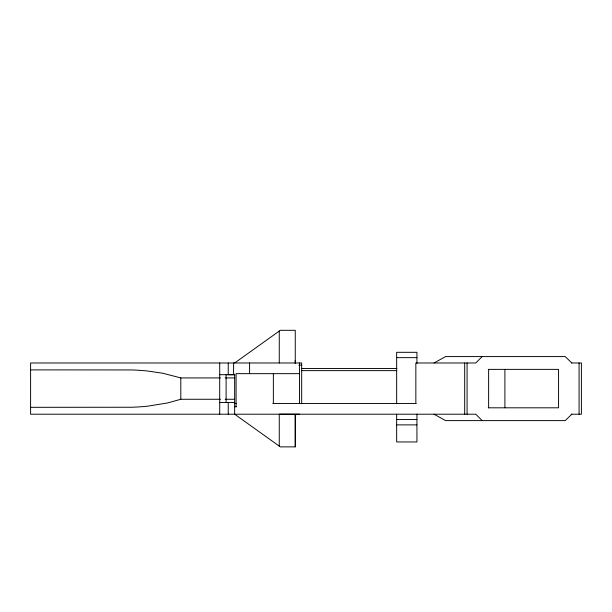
<?xml version="1.0" encoding="UTF-8"?>
<svg xmlns="http://www.w3.org/2000/svg" width="612" height="612" viewBox="0 0 612 612"><rect width="100%" height="100%" fill="white"/><g stroke="black" fill="none" stroke-linecap="round" stroke-linejoin="round"><path stroke-width="0.92" d="M295.267 446.875L295.267 414.408L295.267 446.875L280.327 446.875L234.648 414.209L234.648 374.192M295.267 363.207L295.267 360.43M482.172 356.582L475.769 362.985L415.846 362.985L415.846 403.538M571.822 414.209L565.22 420.612L445.605 420.612L434.046 414.209M234.648 362.985L280.327 330.312L295.267 330.312L295.267 363.077M434.046 362.985L445.605 356.582L565.22 356.582L571.822 362.985M220.481 399.269L180.808 399.269L167.78 402.91L147.798 406.154A77.12 26.331 0 0 1 131.641 407.248L30.6 407.317M396.653 357.645L416.933 357.645M571.593 362.985L581.4 362.985L581.4 414.209L571.141 414.209M298.87 365.119L301.67 365.119M301.509 368.493L396.897 368.493M488.246 369.373L558.565 369.373L558.565 407.806L488.246 407.806M30.6 369.885L131.641 369.946A77.12 26.331 0 0 1 147.798 371.04L163.022 373.289L180.808 377.925L220.481 377.925M301.67 370.635L396.653 370.635M299.536 373.657L236.079 373.657L236.079 406.743M219.708 374.705L234.648 374.728M225.201 377.925L234.648 377.925M225.201 399.269L234.648 399.269M219.708 402.474L234.648 402.474M234.648 403.538L236.561 403.538M272.814 403.538L416.106 403.538M234.648 406.743L236.561 406.743M396.653 419.549L416.933 419.549M396.653 424.881L416.933 424.881M482.172 420.612L475.769 414.209L30.6 414.209L30.6 362.985L301.67 362.985L301.67 403.729M579.074 362.985L579.074 414.209M504.9 369.373L504.9 407.806M488.628 369.373L488.628 407.806M467.078 362.985L467.078 414.209M464.684 362.985L464.684 414.209M416.933 363.352L416.933 352.313L396.653 352.313L396.653 403.729M416.933 414.209L416.933 441.956L396.653 441.956L396.653 414.209M299.536 362.985L299.536 403.576M299.536 414.209L279.263 414.148L279.263 446.11M279.263 331.077L279.263 362.985M273.357 373.657L273.357 403.538M249.589 362.985L249.589 373.657M233.585 362.985L233.585 374.728L228.245 374.705L228.245 362.985M228.245 402.474L228.245 414.209M226.111 374.728L226.111 402.474M219.708 362.985L219.708 414.209M180.808 377.925L180.808 399.269"/></g></svg>
